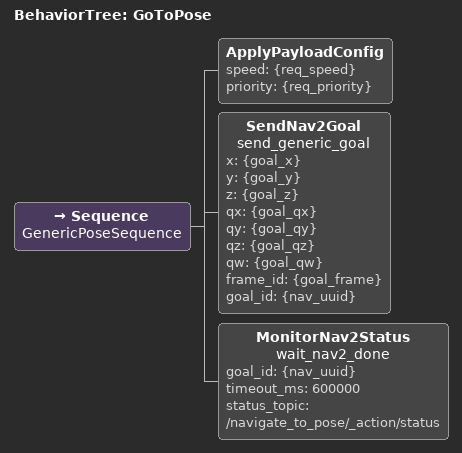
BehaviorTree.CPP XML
<root BTCPP_format="4">
  <BehaviorTree ID="GoToPose">
    <Sequence name="GenericPoseSequence">

      <!-- 1. Apply Payload Configuration
           Reads 'req_speed' and 'req_priority' from Blackboard
           (parsed from JSON in runner.cpp) -->
      <ApplyPayloadConfig speed="{req_speed}"
                          priority="{req_priority}"/>

      <!-- 2. Send Goal to Nav2
           Reads full pose variables from Blackboard
           (mapped from ROS Goal in runner.cpp) -->
      <SendNav2Goal name="send_generic_goal"
                    x="{goal_x}"
                    y="{goal_y}"
                    z="{goal_z}"
                    qx="{goal_qx}"
                    qy="{goal_qy}"
                    qz="{goal_qz}"
                    qw="{goal_qw}"
                    frame_id="{goal_frame}"
                    goal_id="{nav_uuid}"/>

      <!-- 3. Wait for Action Completion
           Monitors the specific Goal UUID produced by the previous node -->
      <MonitorNav2Status name="wait_nav2_done"
                         goal_id="{nav_uuid}"
                         timeout_ms="600000"
                         status_topic="/navigate_to_pose/_action/status"/>
    </Sequence>
  </BehaviorTree>
</root>
